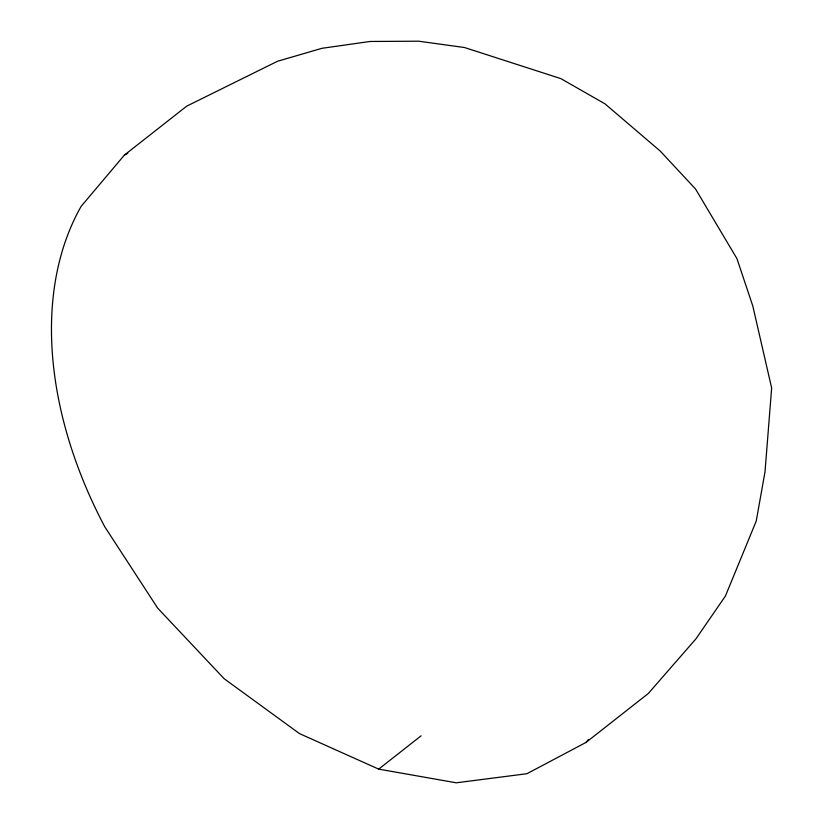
<?xml version="1.0" encoding="UTF-8"?>
<svg xmlns="http://www.w3.org/2000/svg" width="824" height="824" viewBox="0 0 824 824"><rect width="100%" height="100%" fill="white"/><g stroke="black" fill="none" stroke-linecap="round" stroke-linejoin="round"><path stroke-width="1.24" d="M124.403 155.087L81.154 206.33A377.814 256.655 51.9 0 0 104.689 526.66L157.672 608.112L224.128 678.698L299.514 733.618L378.69 769.122L456.269 782.8L526.948 773.715L585.926 742.486L648.292 693.509L696.033 638.734L725.439 595.999L756.236 521.087L765.002 471.874L771.655 388.022L752.817 306.054L736.955 258.654L695.549 189.036L660.22 151.05L604.991 103.845L560.876 78.63L464.561 47.535L418.736 41.2L370.079 41.468L321.916 48.307L277.513 61.275L186.77 106.111L124.403 155.087L127.802 153.285M585.926 742.486L588.377 739.591M378.69 769.122L421.074 735.832"/></g></svg>
